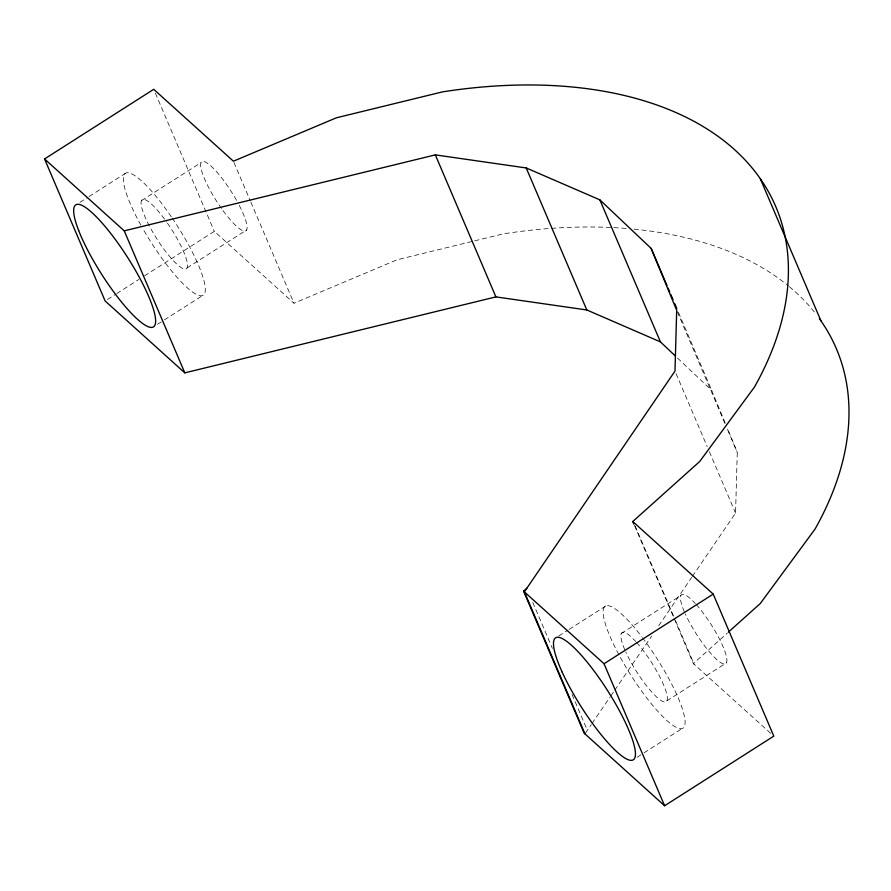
<?xml version="1.0" encoding="UTF-8"?>
<svg xmlns="http://www.w3.org/2000/svg" width="891" height="891" viewBox="0 0 891 891"><rect width="100%" height="100%" fill="white"/><g stroke="black" fill="none" stroke-linecap="round" stroke-linejoin="round"><path stroke-width="0.67" stroke-dasharray="4.46 3.34" d="M692.43 576.332L735.565 513.116L737.269 452.35L727.368 428.337M585.543 732.992L591.268 724.595M592.047 723.447L610.09 697.018M610.87 695.86L614.01 691.271M614.79 690.113L651.655 636.096M658.705 625.749L691.65 577.479M770.737 733.36L693.354 663.55L727.334 633.078M79.945 202.357L88.031 197.201M89.178 196.466L124.963 173.645M141.524 200.564L201.076 162.585M107.455 299.487L115.585 294.308M116.743 293.562L138.807 279.484M144.62 275.787L214.308 231.337L293.985 303.23L396.996 259.816L473.377 241.16M187.088 267.935L246.64 229.956M157.495 324.313L163.265 320.626M164.412 319.891L203.649 294.865M558.746 635.985L567.979 630.104M569.137 629.369L606.069 605.813M621.328 633.468L680.88 595.489M666.902 700.838L726.455 662.859M637.165 757.216L642.934 753.53M644.082 752.795L682.172 728.504M474.725 240.826L503.103 233.899A428.215 256.508 -23.1 0 1 628.289 228.619M677.528 358.059L711.742 390.436L725.285 423.292M678.452 312.396L711.742 390.436M677.238 311.605L725.263 424.194M727.446 429.317L737.269 452.35M676.08 373.663L707.187 446.591M709.37 451.704L735.565 513.116M635.172 526.046L675.01 619.457M675.556 620.726L694.111 664.229M634.414 525.367L693.354 663.55M532.773 602.394L552.42 648.459M572.067 694.523L587.347 730.342M233.954 162.485L250.326 200.865M250.872 202.146L293.985 303.23M155.368 93.154L214.308 231.337M642.456 637.666A72.305 15.47 57.5 0 1 683.274 727.925A72.305 15.47 57.5 0 1 619.479 655.832M618.833 654.629A72.305 15.47 57.5 0 1 604.956 606.392A72.305 15.47 57.5 0 1 641.631 636.575M696.25 604.543A40.975 8.765 57.5 0 1 724.728 650.931A40.975 8.765 57.5 0 1 715.807 658.672A40.975 8.765 57.5 0 1 685.335 614.01M684.321 611.705A40.975 8.765 57.5 0 1 695.303 603.497M636.697 642.522A40.975 8.765 57.5 0 1 665.176 688.921A40.975 8.765 57.5 0 1 656.255 696.662A40.975 8.765 57.5 0 1 625.783 651.989M624.769 649.695A40.975 8.765 57.5 0 1 635.751 641.475M239.222 205.32A40.975 8.765 57.5 0 1 245.315 231.059A40.975 8.765 57.5 0 1 222.293 209.585M221.525 208.516A40.975 8.765 57.5 0 1 202.123 161.572A40.975 8.765 57.5 0 1 237.44 201.99M167.397 223.084A40.975 8.765 57.5 0 1 182.867 268.514A40.975 8.765 57.5 0 1 143.017 211.813A40.975 8.765 57.5 0 1 166.639 222.004M634.013 229.143A428.215 256.508 -23.1 0 1 788.245 285.777M789.337 286.679A428.215 256.508 -23.1 0 1 815.376 313.309M172.175 218.05A72.305 15.47 57.5 0 1 202.535 295.545A72.305 15.47 57.5 0 1 142.939 228.809M140.867 225.133A72.305 15.47 57.5 0 1 126.388 172.865A72.305 15.47 57.5 0 1 171.417 216.947"/><path stroke-width="1.34" d="M675.512 356.155L660.42 341.877L586.801 309.968L495.908 296.892L184.816 372.861L105.127 300.969L44.55 158.954L153.731 89.312L233.409 161.204L336.419 117.79L442.526 91.873A428.215 256.508 -23.1 0 1 754.477 387.039L699.691 461.516L632.777 521.525L713.223 594.108L773.8 736.122L664.619 805.765L584.173 733.182L523.596 591.167L526.77 588.327M728.359 632.153L760.268 603.541L815.053 529.065A428.215 256.508 -23.1 0 0 819.386 318.644M523.596 591.167L604.042 663.75L713.223 594.108M44.55 158.954L124.239 230.847L435.331 154.878L526.225 167.954L599.843 199.851L651.165 248.422L666.991 285.521M760.335 178.779L820.923 320.805M668.083 288.083L669.72 291.925M670.812 294.475L672.995 299.599M674.632 303.43L676.815 308.553M599.843 199.851L660.42 341.877M526.225 167.954L586.801 309.968M632.777 521.525L633.869 524.086M435.331 154.878L495.908 296.892M604.042 663.75L664.619 805.765M584.942 733.872L524.365 591.847L674.988 371.101L676.692 310.324L651.165 248.422M124.239 230.847L184.816 372.861M562.21 672.226A72.305 15.47 57.5 0 0 632.543 760.157A72.305 15.47 57.5 0 0 588.728 664.051A72.305 15.47 57.5 0 0 562.21 672.226M78.675 230.546A72.305 15.47 57.5 0 0 149.688 327.197A72.305 15.47 57.5 0 0 115.685 239.98A72.305 15.47 57.5 0 0 78.675 230.546"/></g></svg>
